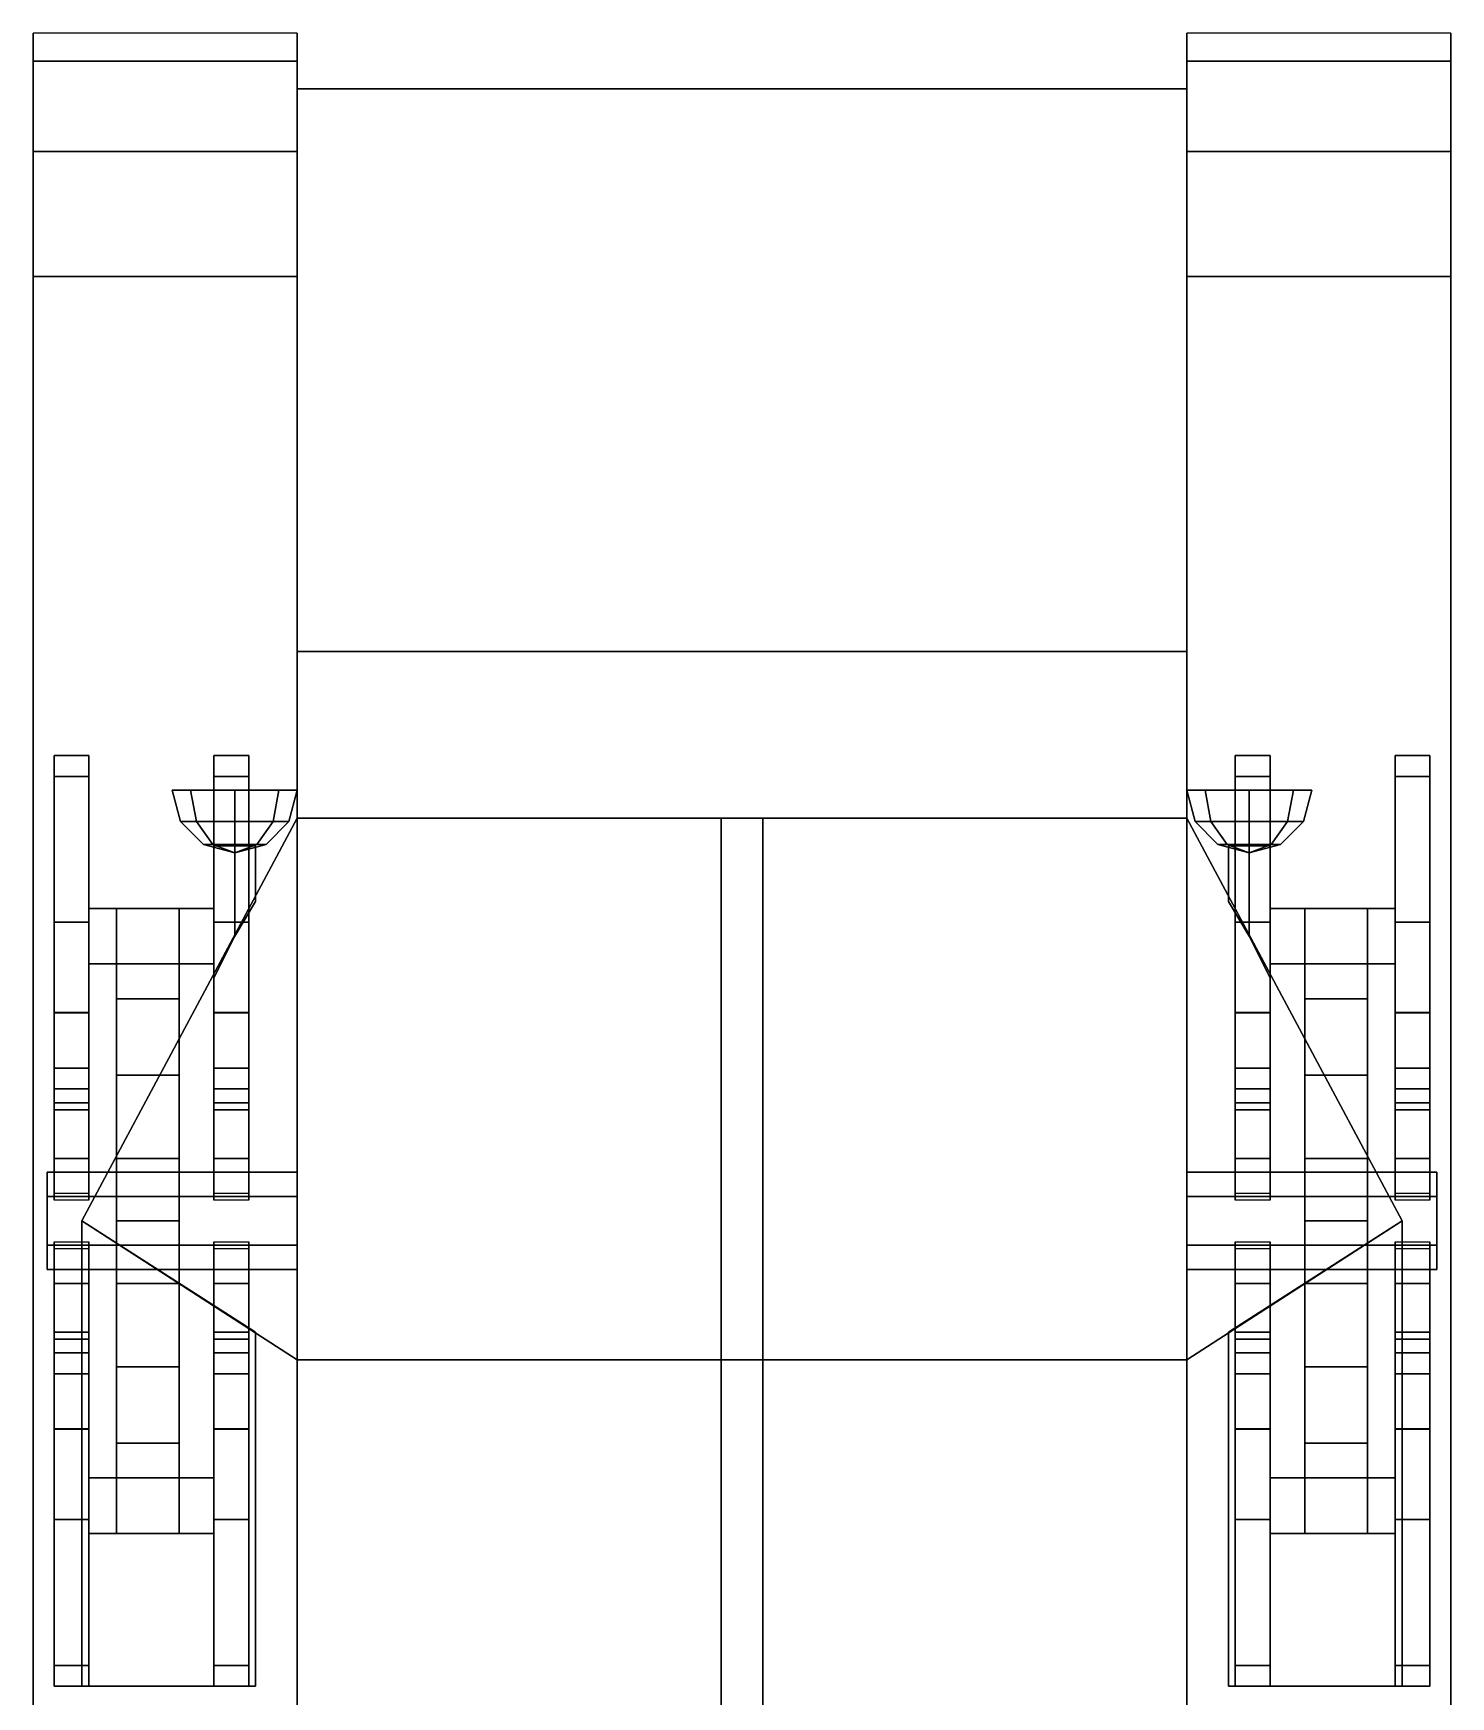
# Model space of a CAD drawing. Extents: x -1.07 to 1.07, y -2.91 to 2.1.
# Drawn here: x -1.02 to 1.02, y -0.295 to 2.1 of the extents above; entities that cross this region are included whole.
import ezdxf

# ---------------------------------------------------------------- set-up
doc = ezdxf.new("R2010")
doc.units = 0
doc.layers.get('0').update_dxf_attribs({"linetype": 'CONTINUOUS'})
doc.layers.add('BOGEY', color=5, linetype='CONTINUOUS')
doc.layers.add('MUDGUARDS', color=6, linetype='CONTINUOUS')

msp = doc.modelspace()

# ---------------------------------------------------------------- linework, layer by layer
for points in [[(-0.64, 2.02, 0.54), (-0.64, 1.21, 0.35), (-0.64, 1.21, 1.1), (-0.64, 2.02, 0.81)], [(-0.64, 2.02, 0.81), (-0.64, 1.21, 1.1), (0.64, 1.21, 1.1), (0.64, 2.02, 0.81)], [(0.64, 2.02, 0.81), (0.64, 2.02, 0.54), (-0.64, 2.02, 0.54), (-0.64, 2.02, 0.81)], [(0.64, 2.02, 0.54), (0.64, 1.21, 0.35), (-0.64, 1.21, 0.35), (-0.64, 2.02, 0.54)], [(0.64, 1.21, 1.1), (0.64, 1.21, 0.35), (0.64, 2.02, 0.54), (0.64, 2.02, 0.81)], [(0.64, 1.21, 0.35), (0.64, -2.48, 0.35), (-0.64, -2.48, 0.35), (-0.64, 1.21, 0.35)], [(-0.64, 0.97, 1.23), (-0.64, 1.21, 1.1), (-0.64, 1.21, 0.35), (-0.64, 0.97, 0.35)], [(0.64, 0.97, 1.23), (0.64, 1.21, 1.1), (-0.64, 1.21, 1.1), (-0.64, 0.97, 1.23)], [(0.64, 1.21, 0.35), (0.64, 1.21, 1.1), (0.64, 0.97, 1.23), (0.64, 0.97, 0.35)], [(-0.8079, 0.965, 1.13), (-0.82, 1.01, 1.13), (-0.7936, 1.01, 1.0664), (-0.7851, 0.965, 1.0749)], [(-0.7851, 0.965, 1.1851), (-0.7936, 1.01, 1.1936), (-0.82, 1.01, 1.13), (-0.8079, 0.965, 1.13)], [(-0.73, 1.01, 1.22), (-0.6664, 1.01, 1.1936), (-0.82, 1.01, 1.13), (-0.7936, 1.01, 1.1936)], [(-0.6664, 1.01, 1.1936), (-0.64, 1.01, 1.13), (-0.7936, 1.01, 1.0664), (-0.82, 1.01, 1.13)], [(-0.7851, 0.965, 1.0749), (-0.7936, 1.01, 1.0664), (-0.73, 1.01, 1.04), (-0.73, 0.965, 1.0521)], [(-0.73, 0.965, 1.2079), (-0.73, 1.01, 1.22), (-0.7936, 1.01, 1.1936), (-0.7851, 0.965, 1.1851)], [(-0.64, 1.01, 1.13), (-0.6664, 1.01, 1.0664), (-0.73, 1.01, 1.04), (-0.7936, 1.01, 1.0664)], [(-0.73, 0.965, 1.0521), (-0.73, 1.01, 1.04), (-0.6664, 1.01, 1.0664), (-0.6749, 0.965, 1.0749)], [(-0.6749, 0.965, 1.1851), (-0.6664, 1.01, 1.1936), (-0.73, 1.01, 1.22), (-0.73, 0.965, 1.2079)], [(-0.6749, 0.965, 1.0749), (-0.6664, 1.01, 1.0664), (-0.64, 1.01, 1.13), (-0.6521, 0.965, 1.13)], [(-0.6521, 0.965, 1.13), (-0.64, 1.01, 1.13), (-0.6664, 1.01, 1.1936), (-0.6749, 0.965, 1.1851)], [(0.73, 1.01, 1.22), (0.7936, 1.01, 1.1936), (0.64, 1.01, 1.13), (0.6664, 1.01, 1.1936)], [(0.7936, 1.01, 1.1936), (0.82, 1.01, 1.13), (0.6664, 1.01, 1.0664), (0.64, 1.01, 1.13)], [(0.6749, 0.965, 1.1851), (0.6664, 1.01, 1.1936), (0.64, 1.01, 1.13), (0.6521, 0.965, 1.13)], [(0.6521, 0.965, 1.13), (0.64, 1.01, 1.13), (0.6664, 1.01, 1.0664), (0.6749, 0.965, 1.0749)], [(0.73, 0.965, 1.2079), (0.73, 1.01, 1.22), (0.6664, 1.01, 1.1936), (0.6749, 0.965, 1.1851)], [(0.82, 1.01, 1.13), (0.7936, 1.01, 1.0664), (0.73, 1.01, 1.04), (0.6664, 1.01, 1.0664)], [(0.6749, 0.965, 1.0749), (0.6664, 1.01, 1.0664), (0.73, 1.01, 1.04), (0.73, 0.965, 1.0521)], [(0.7851, 0.965, 1.1851), (0.7936, 1.01, 1.1936), (0.73, 1.01, 1.22), (0.73, 0.965, 1.2079)], [(0.73, 0.965, 1.0521), (0.73, 1.01, 1.04), (0.7936, 1.01, 1.0664), (0.7851, 0.965, 1.0749)], [(0.8079, 0.965, 1.13), (0.82, 1.01, 1.13), (0.7936, 1.01, 1.1936), (0.7851, 0.965, 1.1851)], [(0.7851, 0.965, 1.0749), (0.7936, 1.01, 1.0664), (0.82, 1.01, 1.13), (0.8079, 0.965, 1.13)], [(-0.95, 0.39, 1.2), (-0.64, 0.97, 1.23), (-0.64, 0.97, 1.05), (-0.95, 0.39, 1.01)], [(-0.95, 0.39, 1.2), (-0.64, 0.19, 1.2), (-0.64, 0.19, 1.2), (-0.64, 0.97, 1.23)], [(-0.775, 0.9321, 1.13), (-0.8079, 0.965, 1.13), (-0.7851, 0.965, 1.0749), (-0.7618, 0.9321, 1.0982)], [(-0.7618, 0.9321, 1.1618), (-0.7851, 0.965, 1.1851), (-0.8079, 0.965, 1.13), (-0.775, 0.9321, 1.13)], [(-0.7618, 0.9321, 1.0982), (-0.7851, 0.965, 1.0749), (-0.73, 0.965, 1.0521), (-0.73, 0.9321, 1.085)], [(-0.73, 0.9321, 1.175), (-0.73, 0.965, 1.2079), (-0.7851, 0.965, 1.1851), (-0.7618, 0.9321, 1.1618)], [(-0.73, 0.9321, 1.085), (-0.73, 0.965, 1.0521), (-0.6749, 0.965, 1.0749), (-0.6982, 0.9321, 1.0982)], [(-0.6982, 0.9321, 1.1618), (-0.6749, 0.965, 1.1851), (-0.73, 0.965, 1.2079), (-0.73, 0.9321, 1.175)], [(-0.6982, 0.9321, 1.0982), (-0.6749, 0.965, 1.0749), (-0.6521, 0.965, 1.13), (-0.685, 0.9321, 1.13)], [(-0.685, 0.9321, 1.13), (-0.6521, 0.965, 1.13), (-0.6749, 0.965, 1.1851), (-0.6982, 0.9321, 1.1618)], [(-0.64, -1.19, 0.92), (-0.64, 0.97, 1.05), (-0.64, 0.97, 0.35), (-0.64, -1.19, 0.35)], [(-0.03, 0.19, 1.29), (-0.03, 0.97, 1.25), (-0.64, 0.97, 1.23), (-0.64, 0.19, 1.2)], [(0.03, 0.97, 1.25), (0.64, 0.97, 1.23), (-0.64, 0.97, 1.23), (-0.03, 0.97, 1.25)], [(0.03, 0.19, 1.29), (0.03, 0.97, 1.25), (-0.03, 0.97, 1.25), (-0.03, 0.19, 1.29)], [(0.64, 0.97, 1.23), (0.03, 0.97, 1.25), (0.03, 0.19, 1.29), (0.64, 0.19, 1.2)], [(0.64, 0.97, 0.35), (0.64, 0.97, 1.05), (0.64, -1.19, 0.92), (0.64, -1.19, 0.35)], [(0.64, 0.97, 1.05), (0.64, 0.97, 1.23), (0.95, 0.39, 1.2), (0.95, 0.39, 1.01)], [(0.64, 0.97, 1.23), (0.64, 0.97, 1.23), (0.64, 0.19, 1.2), (0.95, 0.39, 1.2)], [(0.6982, 0.9321, 1.1618), (0.6749, 0.965, 1.1851), (0.6521, 0.965, 1.13), (0.685, 0.9321, 1.13)], [(0.685, 0.9321, 1.13), (0.6521, 0.965, 1.13), (0.6749, 0.965, 1.0749), (0.6982, 0.9321, 1.0982)], [(0.73, 0.9321, 1.175), (0.73, 0.965, 1.2079), (0.6749, 0.965, 1.1851), (0.6982, 0.9321, 1.1618)], [(0.6982, 0.9321, 1.0982), (0.6749, 0.965, 1.0749), (0.73, 0.965, 1.0521), (0.73, 0.9321, 1.085)], [(0.7618, 0.9321, 1.1618), (0.7851, 0.965, 1.1851), (0.73, 0.965, 1.2079), (0.73, 0.9321, 1.175)], [(0.73, 0.9321, 1.085), (0.73, 0.965, 1.0521), (0.7851, 0.965, 1.0749), (0.7618, 0.9321, 1.0982)], [(0.775, 0.9321, 1.13), (0.8079, 0.965, 1.13), (0.7851, 0.965, 1.1851), (0.7618, 0.9321, 1.1618)], [(0.7618, 0.9321, 1.0982), (0.7851, 0.965, 1.0749), (0.8079, 0.965, 1.13), (0.775, 0.9321, 1.13)], [(-0.73, 0.92, 1.13), (-0.775, 0.9321, 1.13), (-0.7618, 0.9321, 1.0982), (-0.73, 0.92, 1.13)], [(-0.73, 0.92, 1.13), (-0.7618, 0.9321, 1.1618), (-0.775, 0.9321, 1.13), (-0.73, 0.92, 1.13)], [(-0.73, 0.92, 1.13), (-0.7618, 0.9321, 1.0982), (-0.73, 0.9321, 1.085), (-0.73, 0.92, 1.13)], [(-0.73, 0.92, 1.13), (-0.73, 0.9321, 1.175), (-0.7618, 0.9321, 1.1618), (-0.73, 0.92, 1.13)], [(-0.73, 0.93, 1.16), (-0.76, 0.93, 1.13), (-0.76, 0.74, 1.13), (-0.73, 0.8, 1.16)], [(-0.76, 0.93, 1.13), (-0.73, 0.93, 1.1), (-0.73, 0.8, 1.1), (-0.76, 0.74, 1.13)], [(-0.73, 0.92, 1.13), (-0.73, 0.9321, 1.085), (-0.6982, 0.9321, 1.0982), (-0.73, 0.92, 1.13)], [(-0.73, 0.92, 1.13), (-0.6982, 0.9321, 1.0982), (-0.685, 0.9321, 1.13), (-0.73, 0.92, 1.13)], [(-0.73, 0.92, 1.13), (-0.685, 0.9321, 1.13), (-0.6982, 0.9321, 1.1618), (-0.73, 0.92, 1.13)], [(-0.73, 0.92, 1.13), (-0.6982, 0.9321, 1.1618), (-0.73, 0.9321, 1.175), (-0.73, 0.92, 1.13)], [(-0.7, 0.93, 1.13), (-0.73, 0.93, 1.16), (-0.73, 0.8, 1.16), (-0.7, 0.85, 1.13)], [(-0.73, 0.93, 1.1), (-0.7, 0.93, 1.13), (-0.7, 0.85, 1.13), (-0.73, 0.8, 1.1)], [(0.73, 0.92, 1.13), (0.6982, 0.9321, 1.1618), (0.685, 0.9321, 1.13), (0.73, 0.92, 1.13)], [(0.73, 0.92, 1.13), (0.685, 0.9321, 1.13), (0.6982, 0.9321, 1.0982), (0.73, 0.92, 1.13)], [(0.73, 0.92, 1.13), (0.73, 0.9321, 1.175), (0.6982, 0.9321, 1.1618), (0.73, 0.92, 1.13)], [(0.73, 0.92, 1.13), (0.6982, 0.9321, 1.0982), (0.73, 0.9321, 1.085), (0.73, 0.92, 1.13)], [(0.73, 0.93, 1.16), (0.7, 0.93, 1.13), (0.7, 0.85, 1.13), (0.73, 0.8, 1.16)], [(0.7, 0.93, 1.13), (0.73, 0.93, 1.1), (0.73, 0.8, 1.1), (0.7, 0.85, 1.13)], [(0.73, 0.92, 1.13), (0.7618, 0.9321, 1.1618), (0.73, 0.9321, 1.175), (0.73, 0.92, 1.13)], [(0.73, 0.92, 1.13), (0.775, 0.9321, 1.13), (0.7618, 0.9321, 1.1618), (0.73, 0.92, 1.13)], [(0.73, 0.92, 1.13), (0.7618, 0.9321, 1.0982), (0.775, 0.9321, 1.13), (0.73, 0.92, 1.13)], [(0.73, 0.92, 1.13), (0.73, 0.9321, 1.085), (0.7618, 0.9321, 1.0982), (0.73, 0.92, 1.13)], [(0.76, 0.93, 1.13), (0.73, 0.93, 1.16), (0.73, 0.8, 1.16), (0.76, 0.74, 1.13)], [(0.73, 0.93, 1.1), (0.76, 0.93, 1.13), (0.76, 0.74, 1.13), (0.73, 0.8, 1.1)], [(-0.64, 0.19, 1.0031), (-0.64, 0.19, 1.2), (-0.95, 0.39, 1.2), (-0.95, 0.39, 1.01)], [(-0.95, 0.39, 1.17), (-0.95, -0.28, 1.15), (-0.7, -0.28, 1.15), (-0.7, 0.23, 1.17)], [(-0.95, 0.39, 1.02), (-0.95, -0.28, 0.98), (-0.95, -0.28, 1.15), (-0.95, 0.39, 1.17)], [(0.95, 0.39, 1.2), (0.64, 0.19, 1.2), (0.64, 0.19, 1.0031), (0.95, 0.39, 1.01)], [(0.7, 0.23, 1.17), (0.7, -0.28, 1.15), (0.95, -0.28, 1.15), (0.95, 0.39, 1.17)], [(0.95, -0.28, 1.15), (0.95, -0.28, 0.98), (0.95, 0.39, 1.02), (0.95, 0.39, 1.17)], [(-0.7, -0.28, 1.15), (-0.7, -0.28, 0.98), (-0.7, 0.23, 1.02), (-0.7, 0.23, 1.17)], [(0.7, 0.23, 1.02), (0.7, -0.28, 0.98), (0.7, -0.28, 1.15), (0.7, 0.23, 1.17)], [(-0.64, -0.84, 1.19), (-0.64, 0.19, 1.2), (-0.64, 0.19, 1.0031), (-0.64, -0.84, 0.9411)], [(-0.03, -0.84, 1.29), (-0.03, 0.19, 1.29), (-0.64, 0.19, 1.2), (-0.64, -0.84, 1.19)], [(0.03, -0.84, 1.29), (0.03, 0.19, 1.29), (-0.03, 0.19, 1.29), (-0.03, -0.84, 1.29)], [(0.64, 0.19, 1.2), (0.03, 0.19, 1.29), (0.03, -0.84, 1.29), (0.64, -0.84, 1.19)], [(0.64, 0.19, 1.0031), (0.64, 0.19, 1.2), (0.64, -0.84, 1.19), (0.64, -0.84, 0.9411)], [(-0.95, -0.28, 1.15), (-0.95, -0.28, 0.98), (-0.7, -0.28, 0.98), (-0.7, -0.28, 1.15)], [(0.7, -0.28, 1.15), (0.7, -0.28, 0.98), (0.95, -0.28, 0.98), (0.95, -0.28, 1.15)]]:
    msp.add_3dface(points)
at = {"layer": 'BOGEY'}
for points in [[(-0.99, 1.06, 0.18), (-0.99, 1.03, 0.16), (-0.99, 1.03, 0.25), (-0.99, 1.06, 0.23)], [(-0.94, 1.06, 0.23), (-0.94, 1.06, 0.18), (-0.99, 1.06, 0.18), (-0.99, 1.06, 0.23)], [(-0.94, 1.06, 0.18), (-0.94, 1.03, 0.16), (-0.99, 1.03, 0.16), (-0.99, 1.06, 0.18)], [(-0.99, 1.06, 0.23), (-0.99, 1.03, 0.25), (-0.94, 1.03, 0.25), (-0.94, 1.06, 0.23)], [(-0.94, 1.03, 0.25), (-0.94, 1.03, 0.16), (-0.94, 1.06, 0.18), (-0.94, 1.06, 0.23)], [(-0.71, 1.06, 0.23), (-0.71, 1.06, 0.18), (-0.76, 1.06, 0.18), (-0.76, 1.06, 0.23)], [(-0.76, 1.06, 0.18), (-0.76, 1.03, 0.16), (-0.76, 1.03, 0.25), (-0.76, 1.06, 0.23)], [(-0.71, 1.06, 0.18), (-0.71, 1.03, 0.16), (-0.76, 1.03, 0.16), (-0.76, 1.06, 0.18)], [(-0.76, 1.06, 0.23), (-0.76, 1.03, 0.25), (-0.71, 1.03, 0.25), (-0.71, 1.06, 0.23)], [(-0.71, 1.03, 0.25), (-0.71, 1.03, 0.16), (-0.71, 1.06, 0.18), (-0.71, 1.06, 0.23)], [(0.71, 1.06, 0.18), (0.71, 1.03, 0.16), (0.71, 1.03, 0.25), (0.71, 1.06, 0.23)], [(0.76, 1.06, 0.23), (0.76, 1.06, 0.18), (0.71, 1.06, 0.18), (0.71, 1.06, 0.23)], [(0.76, 1.06, 0.18), (0.76, 1.03, 0.16), (0.71, 1.03, 0.16), (0.71, 1.06, 0.18)], [(0.71, 1.06, 0.23), (0.71, 1.03, 0.25), (0.76, 1.03, 0.25), (0.76, 1.06, 0.23)], [(0.76, 1.03, 0.25), (0.76, 1.03, 0.16), (0.76, 1.06, 0.18), (0.76, 1.06, 0.23)], [(0.99, 1.06, 0.23), (0.99, 1.06, 0.18), (0.94, 1.06, 0.18), (0.94, 1.06, 0.23)], [(0.94, 1.06, 0.18), (0.94, 1.03, 0.16), (0.94, 1.03, 0.25), (0.94, 1.06, 0.23)], [(0.99, 1.06, 0.18), (0.99, 1.03, 0.16), (0.94, 1.03, 0.16), (0.94, 1.06, 0.18)], [(0.94, 1.06, 0.23), (0.94, 1.03, 0.25), (0.99, 1.03, 0.25), (0.99, 1.06, 0.23)], [(0.99, 1.03, 0.25), (0.99, 1.03, 0.16), (0.99, 1.06, 0.18), (0.99, 1.06, 0.23)], [(-0.99, 1.03, 0.16), (-0.99, 0.58, 0.16), (-0.99, 0.58, 0.25), (-0.99, 1.03, 0.25)], [(-0.94, 1.03, 0.16), (-0.94, 0.58, 0.16), (-0.99, 0.58, 0.16), (-0.99, 1.03, 0.16)], [(-0.99, 1.03, 0.25), (-0.99, 0.58, 0.25), (-0.99, 0.78, 0.34), (-0.99, 0.82, 0.34)], [(-0.94, 0.82, 0.34), (-0.94, 1.03, 0.25), (-0.99, 1.03, 0.25), (-0.99, 0.82, 0.34)], [(-0.94, 0.58, 0.25), (-0.94, 0.58, 0.16), (-0.94, 1.03, 0.16), (-0.94, 1.03, 0.25)], [(-0.94, 0.78, 0.34), (-0.94, 0.58, 0.25), (-0.94, 1.03, 0.25), (-0.94, 0.82, 0.34)], [(-0.76, 1.03, 0.16), (-0.76, 0.58, 0.16), (-0.76, 0.58, 0.25), (-0.76, 1.03, 0.25)], [(-0.71, 1.03, 0.16), (-0.71, 0.58, 0.16), (-0.76, 0.58, 0.16), (-0.76, 1.03, 0.16)], [(-0.71, 0.82, 0.34), (-0.71, 1.03, 0.25), (-0.76, 1.03, 0.25), (-0.76, 0.82, 0.34)], [(-0.76, 1.03, 0.25), (-0.76, 0.58, 0.25), (-0.76, 0.78, 0.34), (-0.76, 0.82, 0.34)], [(-0.71, 0.58, 0.25), (-0.71, 0.58, 0.16), (-0.71, 1.03, 0.16), (-0.71, 1.03, 0.25)], [(-0.71, 0.78, 0.34), (-0.71, 0.58, 0.25), (-0.71, 1.03, 0.25), (-0.71, 0.82, 0.34)], [(0.71, 1.03, 0.16), (0.71, 0.58, 0.16), (0.71, 0.58, 0.25), (0.71, 1.03, 0.25)], [(0.76, 1.03, 0.16), (0.76, 0.58, 0.16), (0.71, 0.58, 0.16), (0.71, 1.03, 0.16)], [(0.76, 0.82, 0.34), (0.76, 1.03, 0.25), (0.71, 1.03, 0.25), (0.71, 0.82, 0.34)], [(0.71, 1.03, 0.25), (0.71, 0.58, 0.25), (0.71, 0.78, 0.34), (0.71, 0.82, 0.34)], [(0.76, 0.58, 0.25), (0.76, 0.58, 0.16), (0.76, 1.03, 0.16), (0.76, 1.03, 0.25)], [(0.76, 0.78, 0.34), (0.76, 0.58, 0.25), (0.76, 1.03, 0.25), (0.76, 0.82, 0.34)], [(0.94, 1.03, 0.16), (0.94, 0.58, 0.16), (0.94, 0.58, 0.25), (0.94, 1.03, 0.25)], [(0.99, 1.03, 0.16), (0.99, 0.58, 0.16), (0.94, 0.58, 0.16), (0.94, 1.03, 0.16)], [(0.94, 1.03, 0.25), (0.94, 0.58, 0.25), (0.94, 0.78, 0.34), (0.94, 0.82, 0.34)], [(0.99, 0.82, 0.34), (0.99, 1.03, 0.25), (0.94, 1.03, 0.25), (0.94, 0.82, 0.34)], [(0.99, 0.58, 0.25), (0.99, 0.58, 0.16), (0.99, 1.03, 0.16), (0.99, 1.03, 0.25)], [(0.99, 0.78, 0.34), (0.99, 0.58, 0.25), (0.99, 1.03, 0.25), (0.99, 0.82, 0.34)], [(-0.94, 0.84, 0.27), (-0.94, 0.76, 0.27), (-0.94, 0.76, 0.5), (-0.94, 0.84, 0.5)], [(-0.76, 0.84, 0.5), (-0.76, 0.84, 0.27), (-0.94, 0.84, 0.27), (-0.94, 0.84, 0.5)], [(-0.76, 0.84, 0.27), (-0.76, 0.76, 0.27), (-0.94, 0.76, 0.27), (-0.94, 0.84, 0.27)], [(-0.94, 0.84, 0.5), (-0.94, 0.76, 0.5), (-0.76, 0.76, 0.5), (-0.76, 0.84, 0.5)], [(-0.9, 0.84, 0.5), (-0.9, -0.06, 0.5), (-0.9, 0.07, 0.59), (-0.9, 0.71, 0.59)], [(-0.81, 0.71, 0.59), (-0.81, 0.84, 0.5), (-0.9, 0.84, 0.5), (-0.9, 0.71, 0.59)], [(-0.81, 0.07, 0.59), (-0.81, -0.06, 0.5), (-0.81, 0.84, 0.5), (-0.81, 0.71, 0.59)], [(-0.76, 0.76, 0.5), (-0.76, 0.76, 0.27), (-0.76, 0.84, 0.27), (-0.76, 0.84, 0.5)], [(0.76, 0.84, 0.27), (0.76, 0.76, 0.27), (0.76, 0.76, 0.5), (0.76, 0.84, 0.5)], [(0.94, 0.84, 0.5), (0.94, 0.84, 0.27), (0.76, 0.84, 0.27), (0.76, 0.84, 0.5)], [(0.94, 0.84, 0.27), (0.94, 0.76, 0.27), (0.76, 0.76, 0.27), (0.76, 0.84, 0.27)], [(0.76, 0.84, 0.5), (0.76, 0.76, 0.5), (0.94, 0.76, 0.5), (0.94, 0.84, 0.5)], [(0.9, 0.71, 0.59), (0.9, 0.84, 0.5), (0.81, 0.84, 0.5), (0.81, 0.71, 0.59)], [(0.81, 0.71, 0.59), (0.81, 0.84, 0.5), (0.81, -0.06, 0.5), (0.81, 0.07, 0.59)], [(0.9, -0.06, 0.5), (0.9, 0.84, 0.5), (0.9, 0.71, 0.59), (0.9, 0.07, 0.59)], [(0.94, 0.76, 0.5), (0.94, 0.76, 0.27), (0.94, 0.84, 0.27), (0.94, 0.84, 0.5)], [(-0.99, 0.6895, 0.2993), (-0.99, 0.61, 0.37), (-0.99, 0.69, 0.43), (-0.99, 0.82, 0.34)], [(-0.99, 0.82, 0.34), (-0.99, 0.69, 0.43), (-0.94, 0.69, 0.43), (-0.94, 0.82, 0.34)], [(-0.94, 0.69, 0.43), (-0.94, 0.61, 0.37), (-0.94, 0.6895, 0.2993), (-0.94, 0.82, 0.34)], [(-0.76, 0.6895, 0.2993), (-0.76, 0.61, 0.37), (-0.76, 0.69, 0.43), (-0.76, 0.82, 0.34)], [(-0.76, 0.82, 0.34), (-0.76, 0.69, 0.43), (-0.71, 0.69, 0.43), (-0.71, 0.82, 0.34)], [(-0.71, 0.69, 0.43), (-0.71, 0.61, 0.37), (-0.71, 0.6895, 0.2993), (-0.71, 0.82, 0.34)], [(0.71, 0.82, 0.34), (0.71, 0.69, 0.43), (0.76, 0.69, 0.43), (0.76, 0.82, 0.34)], [(0.71, 0.6895, 0.2993), (0.71, 0.61, 0.37), (0.71, 0.69, 0.43), (0.71, 0.82, 0.34)], [(0.76, 0.69, 0.43), (0.76, 0.61, 0.37), (0.76, 0.6895, 0.2993), (0.76, 0.82, 0.34)], [(0.94, 0.6895, 0.2993), (0.94, 0.61, 0.37), (0.94, 0.69, 0.43), (0.94, 0.82, 0.34)], [(0.94, 0.82, 0.34), (0.94, 0.69, 0.43), (0.99, 0.69, 0.43), (0.99, 0.82, 0.34)], [(0.99, 0.69, 0.43), (0.99, 0.61, 0.37), (0.99, 0.6895, 0.2993), (0.99, 0.82, 0.34)], [(-0.94, 0.76, 0.5), (-0.94, 0.76, 0.27), (-0.76, 0.76, 0.27), (-0.76, 0.76, 0.5)], [(-0.81, 0.76, 0.5), (-0.81, 0.39, 0.5), (-0.9, 0.39, 0.5), (-0.9, 0.76, 0.5)], [(0.76, 0.76, 0.5), (0.76, 0.76, 0.27), (0.94, 0.76, 0.27), (0.94, 0.76, 0.5)], [(0.9, 0.76, 0.5), (0.9, 0.39, 0.5), (0.81, 0.39, 0.5), (0.81, 0.76, 0.5)], [(-0.9, 0.71, 0.59), (-0.9, 0.6, 0.59), (-0.81, 0.6, 0.59), (-0.81, 0.71, 0.59)], [(0.81, 0.71, 0.59), (0.81, 0.6, 0.59), (0.9, 0.6, 0.59), (0.9, 0.71, 0.59)], [(-0.99, 0.61, 0.37), (-0.99, 0.48, 0.4), (-0.99, 0.56, 0.47), (-0.99, 0.69, 0.43)], [(-0.99, 0.69, 0.43), (-0.99, 0.56, 0.47), (-0.94, 0.56, 0.47), (-0.94, 0.69, 0.43)], [(-0.99, 0.6895, 0.2993), (-0.99, 0.58, 0.25), (-0.94, 0.58, 0.25), (-0.94, 0.6895, 0.2993)], [(-0.94, 0.6895, 0.2993), (-0.94, 0.61, 0.37), (-0.99, 0.61, 0.37), (-0.99, 0.6895, 0.2993)], [(-0.94, 0.56, 0.47), (-0.94, 0.48, 0.4), (-0.94, 0.61, 0.37), (-0.94, 0.69, 0.43)], [(-0.76, 0.61, 0.37), (-0.76, 0.48, 0.4), (-0.76, 0.56, 0.47), (-0.76, 0.69, 0.43)], [(-0.76, 0.69, 0.43), (-0.76, 0.56, 0.47), (-0.71, 0.56, 0.47), (-0.71, 0.69, 0.43)], [(-0.76, 0.6895, 0.2993), (-0.76, 0.58, 0.25), (-0.71, 0.58, 0.25), (-0.71, 0.6895, 0.2993)], [(-0.71, 0.6895, 0.2993), (-0.71, 0.61, 0.37), (-0.76, 0.61, 0.37), (-0.76, 0.6895, 0.2993)], [(-0.71, 0.56, 0.47), (-0.71, 0.48, 0.4), (-0.71, 0.61, 0.37), (-0.71, 0.69, 0.43)], [(0.71, 0.61, 0.37), (0.71, 0.48, 0.4), (0.71, 0.56, 0.47), (0.71, 0.69, 0.43)], [(0.71, 0.69, 0.43), (0.71, 0.56, 0.47), (0.76, 0.56, 0.47), (0.76, 0.69, 0.43)], [(0.71, 0.6895, 0.2993), (0.71, 0.58, 0.25), (0.76, 0.58, 0.25), (0.76, 0.6895, 0.2993)], [(0.76, 0.6895, 0.2993), (0.76, 0.61, 0.37), (0.71, 0.61, 0.37), (0.71, 0.6895, 0.2993)], [(0.76, 0.56, 0.47), (0.76, 0.48, 0.4), (0.76, 0.61, 0.37), (0.76, 0.69, 0.43)], [(0.94, 0.61, 0.37), (0.94, 0.48, 0.4), (0.94, 0.56, 0.47), (0.94, 0.69, 0.43)], [(0.94, 0.69, 0.43), (0.94, 0.56, 0.47), (0.99, 0.56, 0.47), (0.99, 0.69, 0.43)], [(0.94, 0.6895, 0.2993), (0.94, 0.58, 0.25), (0.99, 0.58, 0.25), (0.99, 0.6895, 0.2993)], [(0.99, 0.6895, 0.2993), (0.99, 0.61, 0.37), (0.94, 0.61, 0.37), (0.94, 0.6895, 0.2993)], [(0.99, 0.56, 0.47), (0.99, 0.48, 0.4), (0.99, 0.61, 0.37), (0.99, 0.69, 0.43)], [(-0.94, 0.61, 0.37), (-0.94, 0.48, 0.4), (-0.99, 0.48, 0.4), (-0.99, 0.61, 0.37)], [(-0.9, 0.6, 0.59), (-0.9, 0.18, 0.59), (-0.9, 0.3, 0.66), (-0.9, 0.48, 0.66)], [(-0.81, 0.48, 0.66), (-0.81, 0.6, 0.59), (-0.9, 0.6, 0.59), (-0.9, 0.48, 0.66)], [(-0.81, 0.3, 0.66), (-0.81, 0.18, 0.59), (-0.81, 0.6, 0.59), (-0.81, 0.48, 0.66)], [(-0.71, 0.61, 0.37), (-0.71, 0.48, 0.4), (-0.76, 0.48, 0.4), (-0.76, 0.61, 0.37)], [(0.76, 0.61, 0.37), (0.76, 0.48, 0.4), (0.71, 0.48, 0.4), (0.71, 0.61, 0.37)], [(0.9, 0.48, 0.66), (0.9, 0.6, 0.59), (0.81, 0.6, 0.59), (0.81, 0.48, 0.66)], [(0.81, 0.48, 0.66), (0.81, 0.6, 0.59), (0.81, 0.18, 0.59), (0.81, 0.3, 0.66)], [(0.9, 0.18, 0.59), (0.9, 0.6, 0.59), (0.9, 0.48, 0.66), (0.9, 0.3, 0.66)], [(0.99, 0.61, 0.37), (0.99, 0.48, 0.4), (0.94, 0.48, 0.4), (0.94, 0.61, 0.37)], [(-0.99, 0.55, 0.23), (-0.99, 0.58, 0.25), (-0.99, 0.58, 0.16), (-0.99, 0.55, 0.18)], [(-0.99, 0.55, 0.18), (-0.99, 0.58, 0.16), (-0.94, 0.58, 0.16), (-0.94, 0.55, 0.18)], [(-0.94, 0.55, 0.23), (-0.94, 0.58, 0.25), (-0.99, 0.58, 0.25), (-0.99, 0.55, 0.23)], [(-0.94, 0.58, 0.16), (-0.94, 0.58, 0.25), (-0.94, 0.55, 0.23), (-0.94, 0.55, 0.18)], [(-0.76, 0.55, 0.23), (-0.76, 0.58, 0.25), (-0.76, 0.58, 0.16), (-0.76, 0.55, 0.18)], [(-0.76, 0.55, 0.18), (-0.76, 0.58, 0.16), (-0.71, 0.58, 0.16), (-0.71, 0.55, 0.18)], [(-0.71, 0.55, 0.23), (-0.71, 0.58, 0.25), (-0.76, 0.58, 0.25), (-0.76, 0.55, 0.23)], [(-0.71, 0.58, 0.16), (-0.71, 0.58, 0.25), (-0.71, 0.55, 0.23), (-0.71, 0.55, 0.18)], [(0.71, 0.55, 0.23), (0.71, 0.58, 0.25), (0.71, 0.58, 0.16), (0.71, 0.55, 0.18)], [(0.71, 0.55, 0.18), (0.71, 0.58, 0.16), (0.76, 0.58, 0.16), (0.76, 0.55, 0.18)], [(0.76, 0.55, 0.23), (0.76, 0.58, 0.25), (0.71, 0.58, 0.25), (0.71, 0.55, 0.23)], [(0.76, 0.58, 0.16), (0.76, 0.58, 0.25), (0.76, 0.55, 0.23), (0.76, 0.55, 0.18)], [(0.94, 0.55, 0.23), (0.94, 0.58, 0.25), (0.94, 0.58, 0.16), (0.94, 0.55, 0.18)], [(0.94, 0.55, 0.18), (0.94, 0.58, 0.16), (0.99, 0.58, 0.16), (0.99, 0.55, 0.18)], [(0.99, 0.55, 0.23), (0.99, 0.58, 0.25), (0.94, 0.58, 0.25), (0.94, 0.55, 0.23)], [(0.99, 0.58, 0.16), (0.99, 0.58, 0.25), (0.99, 0.55, 0.23), (0.99, 0.55, 0.18)], [(-0.99, 0.48, 0.4), (-0.99, 0.42, 0.37), (-0.99, 0.43, 0.47), (-0.99, 0.56, 0.47)], [(-0.99, 0.56, 0.47), (-0.99, 0.43, 0.47), (-0.94, 0.43, 0.47), (-0.94, 0.56, 0.47)], [(-0.94, 0.43, 0.47), (-0.94, 0.42, 0.37), (-0.94, 0.48, 0.4), (-0.94, 0.56, 0.47)], [(-0.76, 0.48, 0.4), (-0.76, 0.42, 0.37), (-0.76, 0.43, 0.47), (-0.76, 0.56, 0.47)], [(-0.76, 0.56, 0.47), (-0.76, 0.43, 0.47), (-0.71, 0.43, 0.47), (-0.71, 0.56, 0.47)], [(-0.71, 0.43, 0.47), (-0.71, 0.42, 0.37), (-0.71, 0.48, 0.4), (-0.71, 0.56, 0.47)], [(0.71, 0.48, 0.4), (0.71, 0.42, 0.37), (0.71, 0.43, 0.47), (0.71, 0.56, 0.47)], [(0.71, 0.56, 0.47), (0.71, 0.43, 0.47), (0.76, 0.43, 0.47), (0.76, 0.56, 0.47)], [(0.76, 0.43, 0.47), (0.76, 0.42, 0.37), (0.76, 0.48, 0.4), (0.76, 0.56, 0.47)], [(0.94, 0.48, 0.4), (0.94, 0.42, 0.37), (0.94, 0.43, 0.47), (0.94, 0.56, 0.47)], [(0.94, 0.56, 0.47), (0.94, 0.43, 0.47), (0.99, 0.43, 0.47), (0.99, 0.56, 0.47)], [(0.99, 0.43, 0.47), (0.99, 0.42, 0.37), (0.99, 0.48, 0.4), (0.99, 0.56, 0.47)], [(-0.94, 0.55, 0.18), (-0.94, 0.55, 0.23), (-0.99, 0.55, 0.23), (-0.99, 0.55, 0.18)], [(-0.71, 0.55, 0.18), (-0.71, 0.55, 0.23), (-0.76, 0.55, 0.23), (-0.76, 0.55, 0.18)], [(0.76, 0.55, 0.18), (0.76, 0.55, 0.23), (0.71, 0.55, 0.23), (0.71, 0.55, 0.18)], [(0.99, 0.55, 0.18), (0.99, 0.55, 0.23), (0.94, 0.55, 0.23), (0.94, 0.55, 0.18)], [(-0.94, 0.48, 0.4), (-0.94, 0.42, 0.37), (-0.99, 0.42, 0.37), (-0.99, 0.48, 0.4)], [(-0.9, 0.48, 0.66), (-0.9, 0.39, 0.66), (-0.81, 0.39, 0.66), (-0.81, 0.48, 0.66)], [(-0.71, 0.48, 0.4), (-0.71, 0.42, 0.37), (-0.76, 0.42, 0.37), (-0.76, 0.48, 0.4)], [(0.76, 0.48, 0.4), (0.76, 0.42, 0.37), (0.71, 0.42, 0.37), (0.71, 0.48, 0.4)], [(0.81, 0.48, 0.66), (0.81, 0.39, 0.66), (0.9, 0.39, 0.66), (0.9, 0.48, 0.66)], [(0.99, 0.48, 0.4), (0.99, 0.42, 0.37), (0.94, 0.42, 0.37), (0.94, 0.48, 0.4)], [(-0.64, 0.425, 0.4906), (-0.64, 0.46, 0.43), (-1, 0.46, 0.43), (-1, 0.425, 0.4906)], [(-1, 0.355, 0.4906), (-1, 0.425, 0.4906), (-1, 0.46, 0.43), (-1, 0.32, 0.43)], [(-1, 0.32, 0.43), (-1, 0.46, 0.43), (-1, 0.425, 0.3694), (-1, 0.355, 0.3694)], [(-0.64, 0.46, 0.43), (-0.64, 0.425, 0.3694), (-1, 0.425, 0.3694), (-1, 0.46, 0.43)], [(0.64, 0.46, 0.43), (0.64, 0.425, 0.4906), (1, 0.425, 0.4906), (1, 0.46, 0.43)], [(0.64, 0.425, 0.3694), (0.64, 0.46, 0.43), (1, 0.46, 0.43), (1, 0.425, 0.3694)], [(1, 0.425, 0.4906), (1, 0.355, 0.4906), (1, 0.32, 0.43), (1, 0.46, 0.43)], [(1, 0.46, 0.43), (1, 0.32, 0.43), (1, 0.355, 0.3694), (1, 0.425, 0.3694)], [(-0.64, 0.425, 0.3694), (-0.64, 0.355, 0.3694), (-1, 0.355, 0.3694), (-1, 0.425, 0.3694)], [(-0.64, 0.355, 0.4906), (-0.64, 0.425, 0.4906), (-1, 0.425, 0.4906), (-1, 0.355, 0.4906)], [(0.64, 0.355, 0.3694), (0.64, 0.425, 0.3694), (1, 0.425, 0.3694), (1, 0.355, 0.3694)], [(0.64, 0.425, 0.4906), (0.64, 0.355, 0.4906), (1, 0.355, 0.4906), (1, 0.425, 0.4906)], [(-0.9, 0.02, 0.5), (-0.9, 0.39, 0.5), (-0.81, 0.39, 0.5), (-0.81, 0.02, 0.5)], [(-0.81, 0.3, 0.66), (-0.81, 0.39, 0.66), (-0.9, 0.39, 0.66), (-0.9, 0.3, 0.66)], [(0.81, 0.02, 0.5), (0.81, 0.39, 0.5), (0.9, 0.39, 0.5), (0.9, 0.02, 0.5)], [(0.9, 0.3, 0.66), (0.9, 0.39, 0.66), (0.81, 0.39, 0.66), (0.81, 0.3, 0.66)], [(-0.99, 0.35, 0.47), (-0.99, 0.36, 0.37), (-0.99, 0.3, 0.4), (-0.99, 0.22, 0.47)], [(-0.99, 0.3, 0.4), (-0.99, 0.36, 0.37), (-0.94, 0.36, 0.37), (-0.94, 0.3, 0.4)], [(-0.94, 0.3, 0.4), (-0.94, 0.36, 0.37), (-0.94, 0.35, 0.47), (-0.94, 0.22, 0.47)], [(-0.76, 0.35, 0.47), (-0.76, 0.36, 0.37), (-0.76, 0.3, 0.4), (-0.76, 0.22, 0.47)], [(-0.76, 0.3, 0.4), (-0.76, 0.36, 0.37), (-0.71, 0.36, 0.37), (-0.71, 0.3, 0.4)], [(-0.71, 0.3, 0.4), (-0.71, 0.36, 0.37), (-0.71, 0.35, 0.47), (-0.71, 0.22, 0.47)], [(0.71, 0.35, 0.47), (0.71, 0.36, 0.37), (0.71, 0.3, 0.4), (0.71, 0.22, 0.47)], [(0.71, 0.3, 0.4), (0.71, 0.36, 0.37), (0.76, 0.36, 0.37), (0.76, 0.3, 0.4)], [(0.76, 0.3, 0.4), (0.76, 0.36, 0.37), (0.76, 0.35, 0.47), (0.76, 0.22, 0.47)], [(0.94, 0.35, 0.47), (0.94, 0.36, 0.37), (0.94, 0.3, 0.4), (0.94, 0.22, 0.47)], [(0.94, 0.3, 0.4), (0.94, 0.36, 0.37), (0.99, 0.36, 0.37), (0.99, 0.3, 0.4)], [(0.99, 0.3, 0.4), (0.99, 0.36, 0.37), (0.99, 0.35, 0.47), (0.99, 0.22, 0.47)], [(-0.64, 0.32, 0.43), (-0.64, 0.355, 0.4906), (-1, 0.355, 0.4906), (-1, 0.32, 0.43)], [(-0.64, 0.355, 0.3694), (-0.64, 0.32, 0.43), (-1, 0.32, 0.43), (-1, 0.355, 0.3694)], [(-0.94, 0.22, 0.47), (-0.94, 0.35, 0.47), (-0.99, 0.35, 0.47), (-0.99, 0.22, 0.47)], [(-0.71, 0.22, 0.47), (-0.71, 0.35, 0.47), (-0.76, 0.35, 0.47), (-0.76, 0.22, 0.47)], [(0.64, 0.355, 0.4906), (0.64, 0.32, 0.43), (1, 0.32, 0.43), (1, 0.355, 0.4906)], [(0.64, 0.32, 0.43), (0.64, 0.355, 0.3694), (1, 0.355, 0.3694), (1, 0.32, 0.43)], [(0.76, 0.22, 0.47), (0.76, 0.35, 0.47), (0.71, 0.35, 0.47), (0.71, 0.22, 0.47)], [(0.99, 0.22, 0.47), (0.99, 0.35, 0.47), (0.94, 0.35, 0.47), (0.94, 0.22, 0.47)], [(-0.99, 0.22, 0.47), (-0.99, 0.3, 0.4), (-0.99, 0.17, 0.37), (-0.99, 0.09, 0.43)], [(-0.99, 0.17, 0.37), (-0.99, 0.3, 0.4), (-0.94, 0.3, 0.4), (-0.94, 0.17, 0.37)], [(-0.94, 0.17, 0.37), (-0.94, 0.3, 0.4), (-0.94, 0.22, 0.47), (-0.94, 0.09, 0.43)], [(-0.9, 0.3, 0.66), (-0.9, 0.18, 0.59), (-0.81, 0.18, 0.59), (-0.81, 0.3, 0.66)], [(-0.76, 0.22, 0.47), (-0.76, 0.3, 0.4), (-0.76, 0.17, 0.37), (-0.76, 0.09, 0.43)], [(-0.76, 0.17, 0.37), (-0.76, 0.3, 0.4), (-0.71, 0.3, 0.4), (-0.71, 0.17, 0.37)], [(-0.71, 0.17, 0.37), (-0.71, 0.3, 0.4), (-0.71, 0.22, 0.47), (-0.71, 0.09, 0.43)], [(0.71, 0.22, 0.47), (0.71, 0.3, 0.4), (0.71, 0.17, 0.37), (0.71, 0.09, 0.43)], [(0.71, 0.17, 0.37), (0.71, 0.3, 0.4), (0.76, 0.3, 0.4), (0.76, 0.17, 0.37)], [(0.76, 0.17, 0.37), (0.76, 0.3, 0.4), (0.76, 0.22, 0.47), (0.76, 0.09, 0.43)], [(0.81, 0.3, 0.66), (0.81, 0.18, 0.59), (0.9, 0.18, 0.59), (0.9, 0.3, 0.66)], [(0.94, 0.22, 0.47), (0.94, 0.3, 0.4), (0.94, 0.17, 0.37), (0.94, 0.09, 0.43)], [(0.94, 0.17, 0.37), (0.94, 0.3, 0.4), (0.99, 0.3, 0.4), (0.99, 0.17, 0.37)], [(0.99, 0.17, 0.37), (0.99, 0.3, 0.4), (0.99, 0.22, 0.47), (0.99, 0.09, 0.43)], [(-0.99, 0.23, 0.18), (-0.99, 0.23, 0.23), (-0.94, 0.23, 0.23), (-0.94, 0.23, 0.18)], [(-0.99, 0.2, 0.16), (-0.99, 0.2, 0.25), (-0.99, 0.23, 0.23), (-0.99, 0.23, 0.18)], [(-0.94, 0.23, 0.18), (-0.94, 0.2, 0.16), (-0.99, 0.2, 0.16), (-0.99, 0.23, 0.18)], [(-0.99, 0.23, 0.23), (-0.99, 0.2, 0.25), (-0.94, 0.2, 0.25), (-0.94, 0.23, 0.23)], [(-0.94, 0.09, 0.43), (-0.94, 0.22, 0.47), (-0.99, 0.22, 0.47), (-0.99, 0.09, 0.43)], [(-0.94, 0.23, 0.23), (-0.94, 0.2, 0.25), (-0.94, 0.2, 0.16), (-0.94, 0.23, 0.18)], [(-0.76, 0.2, 0.16), (-0.76, 0.2, 0.25), (-0.76, 0.23, 0.23), (-0.76, 0.23, 0.18)], [(-0.76, 0.23, 0.18), (-0.76, 0.23, 0.23), (-0.71, 0.23, 0.23), (-0.71, 0.23, 0.18)], [(-0.71, 0.23, 0.18), (-0.71, 0.2, 0.16), (-0.76, 0.2, 0.16), (-0.76, 0.23, 0.18)], [(-0.76, 0.23, 0.23), (-0.76, 0.2, 0.25), (-0.71, 0.2, 0.25), (-0.71, 0.23, 0.23)], [(-0.71, 0.09, 0.43), (-0.71, 0.22, 0.47), (-0.76, 0.22, 0.47), (-0.76, 0.09, 0.43)], [(-0.71, 0.23, 0.23), (-0.71, 0.2, 0.25), (-0.71, 0.2, 0.16), (-0.71, 0.23, 0.18)], [(0.71, 0.2, 0.16), (0.71, 0.2, 0.25), (0.71, 0.23, 0.23), (0.71, 0.23, 0.18)], [(0.71, 0.23, 0.18), (0.71, 0.23, 0.23), (0.76, 0.23, 0.23), (0.76, 0.23, 0.18)], [(0.76, 0.23, 0.18), (0.76, 0.2, 0.16), (0.71, 0.2, 0.16), (0.71, 0.23, 0.18)], [(0.71, 0.23, 0.23), (0.71, 0.2, 0.25), (0.76, 0.2, 0.25), (0.76, 0.23, 0.23)], [(0.76, 0.09, 0.43), (0.76, 0.22, 0.47), (0.71, 0.22, 0.47), (0.71, 0.09, 0.43)], [(0.76, 0.23, 0.23), (0.76, 0.2, 0.25), (0.76, 0.2, 0.16), (0.76, 0.23, 0.18)], [(0.94, 0.23, 0.18), (0.94, 0.23, 0.23), (0.99, 0.23, 0.23), (0.99, 0.23, 0.18)], [(0.94, 0.2, 0.16), (0.94, 0.2, 0.25), (0.94, 0.23, 0.23), (0.94, 0.23, 0.18)], [(0.99, 0.23, 0.18), (0.99, 0.2, 0.16), (0.94, 0.2, 0.16), (0.94, 0.23, 0.18)], [(0.94, 0.23, 0.23), (0.94, 0.2, 0.25), (0.99, 0.2, 0.25), (0.99, 0.23, 0.23)], [(0.99, 0.09, 0.43), (0.99, 0.22, 0.47), (0.94, 0.22, 0.47), (0.94, 0.09, 0.43)], [(0.99, 0.23, 0.23), (0.99, 0.2, 0.25), (0.99, 0.2, 0.16), (0.99, 0.23, 0.18)], [(-0.99, 0.2, 0.25), (-0.99, 0.2, 0.16), (-0.99, -0.25, 0.16), (-0.99, -0.25, 0.25)], [(-0.99, -0.25, 0.16), (-0.99, 0.2, 0.16), (-0.94, 0.2, 0.16), (-0.94, -0.25, 0.16)], [(-0.99, 0, 0.34), (-0.99, 0.2, 0.25), (-0.99, -0.25, 0.25), (-0.99, -0.04, 0.34)], [(-0.94, 0.0905, 0.2993), (-0.94, 0.2, 0.25), (-0.99, 0.2, 0.25), (-0.99, 0.0905, 0.2993)], [(-0.94, -0.25, 0.16), (-0.94, 0.2, 0.16), (-0.94, 0.2, 0.25), (-0.94, -0.25, 0.25)], [(-0.94, -0.25, 0.25), (-0.94, 0.2, 0.25), (-0.94, 0, 0.34), (-0.94, -0.04, 0.34)], [(-0.76, 0.2, 0.25), (-0.76, 0.2, 0.16), (-0.76, -0.25, 0.16), (-0.76, -0.25, 0.25)], [(-0.76, -0.25, 0.16), (-0.76, 0.2, 0.16), (-0.71, 0.2, 0.16), (-0.71, -0.25, 0.16)], [(-0.71, 0.0905, 0.2993), (-0.71, 0.2, 0.25), (-0.76, 0.2, 0.25), (-0.76, 0.0905, 0.2993)], [(-0.76, 0, 0.34), (-0.76, 0.2, 0.25), (-0.76, -0.25, 0.25), (-0.76, -0.04, 0.34)], [(-0.71, -0.25, 0.16), (-0.71, 0.2, 0.16), (-0.71, 0.2, 0.25), (-0.71, -0.25, 0.25)], [(-0.71, -0.25, 0.25), (-0.71, 0.2, 0.25), (-0.71, 0, 0.34), (-0.71, -0.04, 0.34)], [(0.71, 0.2, 0.25), (0.71, 0.2, 0.16), (0.71, -0.25, 0.16), (0.71, -0.25, 0.25)], [(0.71, -0.25, 0.16), (0.71, 0.2, 0.16), (0.76, 0.2, 0.16), (0.76, -0.25, 0.16)], [(0.76, 0.0905, 0.2993), (0.76, 0.2, 0.25), (0.71, 0.2, 0.25), (0.71, 0.0905, 0.2993)], [(0.71, 0, 0.34), (0.71, 0.2, 0.25), (0.71, -0.25, 0.25), (0.71, -0.04, 0.34)], [(0.76, -0.25, 0.16), (0.76, 0.2, 0.16), (0.76, 0.2, 0.25), (0.76, -0.25, 0.25)], [(0.76, -0.25, 0.25), (0.76, 0.2, 0.25), (0.76, 0, 0.34), (0.76, -0.04, 0.34)], [(0.94, 0.2, 0.25), (0.94, 0.2, 0.16), (0.94, -0.25, 0.16), (0.94, -0.25, 0.25)], [(0.94, -0.25, 0.16), (0.94, 0.2, 0.16), (0.99, 0.2, 0.16), (0.99, -0.25, 0.16)], [(0.94, 0, 0.34), (0.94, 0.2, 0.25), (0.94, -0.25, 0.25), (0.94, -0.04, 0.34)], [(0.99, 0.0905, 0.2993), (0.99, 0.2, 0.25), (0.94, 0.2, 0.25), (0.94, 0.0905, 0.2993)], [(0.99, -0.25, 0.16), (0.99, 0.2, 0.16), (0.99, 0.2, 0.25), (0.99, -0.25, 0.25)], [(0.99, -0.25, 0.25), (0.99, 0.2, 0.25), (0.99, 0, 0.34), (0.99, -0.04, 0.34)], [(-0.99, 0.09, 0.43), (-0.99, 0.17, 0.37), (-0.99, 0.0905, 0.2993), (-0.99, -0.04, 0.34)], [(-0.99, 0.0905, 0.2993), (-0.99, 0.17, 0.37), (-0.94, 0.17, 0.37), (-0.94, 0.0905, 0.2993)], [(-0.94, 0.0905, 0.2993), (-0.94, 0.17, 0.37), (-0.94, 0.09, 0.43), (-0.94, -0.04, 0.34)], [(-0.81, 0.07, 0.59), (-0.81, 0.18, 0.59), (-0.9, 0.18, 0.59), (-0.9, 0.07, 0.59)], [(-0.76, 0.09, 0.43), (-0.76, 0.17, 0.37), (-0.76, 0.0905, 0.2993), (-0.76, -0.04, 0.34)], [(-0.76, 0.0905, 0.2993), (-0.76, 0.17, 0.37), (-0.71, 0.17, 0.37), (-0.71, 0.0905, 0.2993)], [(-0.71, 0.0905, 0.2993), (-0.71, 0.17, 0.37), (-0.71, 0.09, 0.43), (-0.71, -0.04, 0.34)], [(0.71, 0.09, 0.43), (0.71, 0.17, 0.37), (0.71, 0.0905, 0.2993), (0.71, -0.04, 0.34)], [(0.71, 0.0905, 0.2993), (0.71, 0.17, 0.37), (0.76, 0.17, 0.37), (0.76, 0.0905, 0.2993)], [(0.76, 0.0905, 0.2993), (0.76, 0.17, 0.37), (0.76, 0.09, 0.43), (0.76, -0.04, 0.34)], [(0.9, 0.07, 0.59), (0.9, 0.18, 0.59), (0.81, 0.18, 0.59), (0.81, 0.07, 0.59)], [(0.94, 0.09, 0.43), (0.94, 0.17, 0.37), (0.94, 0.0905, 0.2993), (0.94, -0.04, 0.34)], [(0.94, 0.0905, 0.2993), (0.94, 0.17, 0.37), (0.99, 0.17, 0.37), (0.99, 0.0905, 0.2993)], [(0.99, 0.0905, 0.2993), (0.99, 0.17, 0.37), (0.99, 0.09, 0.43), (0.99, -0.04, 0.34)], [(-0.94, -0.04, 0.34), (-0.94, 0.09, 0.43), (-0.99, 0.09, 0.43), (-0.99, -0.04, 0.34)], [(-0.71, -0.04, 0.34), (-0.71, 0.09, 0.43), (-0.76, 0.09, 0.43), (-0.76, -0.04, 0.34)], [(0.76, -0.04, 0.34), (0.76, 0.09, 0.43), (0.71, 0.09, 0.43), (0.71, -0.04, 0.34)], [(0.99, -0.04, 0.34), (0.99, 0.09, 0.43), (0.94, 0.09, 0.43), (0.94, -0.04, 0.34)], [(-0.9, 0.07, 0.59), (-0.9, -0.06, 0.5), (-0.81, -0.06, 0.5), (-0.81, 0.07, 0.59)], [(0.81, 0.07, 0.59), (0.81, -0.06, 0.5), (0.9, -0.06, 0.5), (0.9, 0.07, 0.59)], [(-0.94, 0.02, 0.5), (-0.94, 0.02, 0.27), (-0.94, -0.06, 0.27), (-0.94, -0.06, 0.5)], [(-0.76, 0.02, 0.5), (-0.76, 0.02, 0.27), (-0.94, 0.02, 0.27), (-0.94, 0.02, 0.5)], [(-0.94, -0.06, 0.27), (-0.94, 0.02, 0.27), (-0.76, 0.02, 0.27), (-0.76, -0.06, 0.27)], [(-0.76, -0.06, 0.5), (-0.76, 0.02, 0.5), (-0.94, 0.02, 0.5), (-0.94, -0.06, 0.5)], [(-0.76, -0.06, 0.27), (-0.76, 0.02, 0.27), (-0.76, 0.02, 0.5), (-0.76, -0.06, 0.5)], [(0.94, 0.02, 0.5), (0.94, 0.02, 0.27), (0.76, 0.02, 0.27), (0.76, 0.02, 0.5)], [(0.76, 0.02, 0.5), (0.76, 0.02, 0.27), (0.76, -0.06, 0.27), (0.76, -0.06, 0.5)], [(0.76, -0.06, 0.27), (0.76, 0.02, 0.27), (0.94, 0.02, 0.27), (0.94, -0.06, 0.27)], [(0.94, -0.06, 0.5), (0.94, 0.02, 0.5), (0.76, 0.02, 0.5), (0.76, -0.06, 0.5)], [(0.94, -0.06, 0.27), (0.94, 0.02, 0.27), (0.94, 0.02, 0.5), (0.94, -0.06, 0.5)], [(-0.99, -0.04, 0.34), (-0.99, -0.25, 0.25), (-0.94, -0.25, 0.25), (-0.94, -0.04, 0.34)], [(-0.76, -0.04, 0.34), (-0.76, -0.25, 0.25), (-0.71, -0.25, 0.25), (-0.71, -0.04, 0.34)], [(0.71, -0.04, 0.34), (0.71, -0.25, 0.25), (0.76, -0.25, 0.25), (0.76, -0.04, 0.34)], [(0.94, -0.04, 0.34), (0.94, -0.25, 0.25), (0.99, -0.25, 0.25), (0.99, -0.04, 0.34)], [(-0.94, -0.06, 0.5), (-0.94, -0.06, 0.27), (-0.76, -0.06, 0.27), (-0.76, -0.06, 0.5)], [(0.76, -0.06, 0.5), (0.76, -0.06, 0.27), (0.94, -0.06, 0.27), (0.94, -0.06, 0.5)], [(-0.99, -0.25, 0.25), (-0.99, -0.25, 0.16), (-0.99, -0.28, 0.18), (-0.99, -0.28, 0.23)], [(-0.99, -0.28, 0.18), (-0.99, -0.25, 0.16), (-0.94, -0.25, 0.16), (-0.94, -0.28, 0.18)], [(-0.94, -0.28, 0.23), (-0.94, -0.25, 0.25), (-0.99, -0.25, 0.25), (-0.99, -0.28, 0.23)], [(-0.94, -0.28, 0.18), (-0.94, -0.25, 0.16), (-0.94, -0.25, 0.25), (-0.94, -0.28, 0.23)], [(-0.76, -0.25, 0.25), (-0.76, -0.25, 0.16), (-0.76, -0.28, 0.18), (-0.76, -0.28, 0.23)], [(-0.76, -0.28, 0.18), (-0.76, -0.25, 0.16), (-0.71, -0.25, 0.16), (-0.71, -0.28, 0.18)], [(-0.71, -0.28, 0.23), (-0.71, -0.25, 0.25), (-0.76, -0.25, 0.25), (-0.76, -0.28, 0.23)], [(-0.71, -0.28, 0.18), (-0.71, -0.25, 0.16), (-0.71, -0.25, 0.25), (-0.71, -0.28, 0.23)], [(0.71, -0.25, 0.25), (0.71, -0.25, 0.16), (0.71, -0.28, 0.18), (0.71, -0.28, 0.23)], [(0.71, -0.28, 0.18), (0.71, -0.25, 0.16), (0.76, -0.25, 0.16), (0.76, -0.28, 0.18)], [(0.76, -0.28, 0.23), (0.76, -0.25, 0.25), (0.71, -0.25, 0.25), (0.71, -0.28, 0.23)], [(0.76, -0.28, 0.18), (0.76, -0.25, 0.16), (0.76, -0.25, 0.25), (0.76, -0.28, 0.23)], [(0.94, -0.25, 0.25), (0.94, -0.25, 0.16), (0.94, -0.28, 0.18), (0.94, -0.28, 0.23)], [(0.94, -0.28, 0.18), (0.94, -0.25, 0.16), (0.99, -0.25, 0.16), (0.99, -0.28, 0.18)], [(0.99, -0.28, 0.23), (0.99, -0.25, 0.25), (0.94, -0.25, 0.25), (0.94, -0.28, 0.23)], [(0.99, -0.28, 0.18), (0.99, -0.25, 0.16), (0.99, -0.25, 0.25), (0.99, -0.28, 0.23)], [(-0.99, -0.28, 0.23), (-0.99, -0.28, 0.18), (-0.94, -0.28, 0.18), (-0.94, -0.28, 0.23)], [(-0.76, -0.28, 0.23), (-0.76, -0.28, 0.18), (-0.71, -0.28, 0.18), (-0.71, -0.28, 0.23)], [(0.71, -0.28, 0.23), (0.71, -0.28, 0.18), (0.76, -0.28, 0.18), (0.76, -0.28, 0.23)], [(0.94, -0.28, 0.23), (0.94, -0.28, 0.18), (0.99, -0.28, 0.18), (0.99, -0.28, 0.23)]]:
    msp.add_3dface(points, dxfattribs=at)
at = {"layer": 'MUDGUARDS'}
for points in [[(-1.02, 2.1, 0.87), (-1.02, 2.03, 0.9), (-1.02, 2.06, 0.98), (-1.02, 2.1, 0.93)], [(-1.02, 2.1, 0.93), (-1.02, 2.06, 0.98), (-0.64, 2.06, 0.98), (-0.64, 2.1, 0.93)], [(-0.64, 2.06, 0.98), (-0.64, 2.02, 0.81), (-0.64, 2.1, 0.88), (-0.64, 2.1, 0.93)], [(0.64, 2.1, 0.88), (0.64, 2.02, 0.81), (0.64, 2.06, 0.98), (0.64, 2.1, 0.93)], [(0.64, 2.1, 0.93), (0.64, 2.06, 0.98), (1.02, 2.06, 0.98), (1.02, 2.1, 0.93)], [(1.02, 2.06, 0.98), (1.02, 2.03, 0.9), (1.02, 2.1, 0.87), (1.02, 2.1, 0.93)], [(-1.02, 2.06, 0.98), (-1.02, 1.93, 1.06), (-0.64, 1.93, 1.06), (-0.64, 2.06, 0.98)], [(-1.02, 2.03, 0.9), (-1.02, 1.9, 1.01), (-1.02, 1.93, 1.06), (-1.02, 2.06, 0.98)], [(-0.64, 1.93, 1.06), (-0.64, 1.413, 1.0273), (-0.64, 2.02, 0.81), (-0.64, 2.06, 0.98)], [(0.64, 2.06, 0.98), (0.64, 1.93, 1.06), (1.02, 1.93, 1.06), (1.02, 2.06, 0.98)], [(0.64, 2.02, 0.81), (0.64, 1.413, 1.0273), (0.64, 1.93, 1.06), (0.64, 2.06, 0.98)], [(1.02, 1.93, 1.06), (1.02, 1.9, 1.01), (1.02, 2.03, 0.9), (1.02, 2.06, 0.98)], [(-1.02, 1.9, 1.01), (-1.02, 1.75, 1.05), (-1.02, 1.75, 1.1), (-1.02, 1.93, 1.06)], [(-1.02, 1.93, 1.06), (-1.02, 1.75, 1.1), (-0.64, 1.75, 1.1), (-0.64, 1.93, 1.06)], [(-0.64, 1.75, 1.1), (-0.64, 1.413, 1.0273), (-0.64, 1.413, 1.0273), (-0.64, 1.93, 1.06)], [(0.64, 1.93, 1.06), (0.64, 1.75, 1.1), (1.02, 1.75, 1.1), (1.02, 1.93, 1.06)], [(0.64, 1.413, 1.0273), (0.64, 1.413, 1.0273), (0.64, 1.75, 1.1), (0.64, 1.93, 1.06)], [(1.02, 1.75, 1.1), (1.02, 1.75, 1.05), (1.02, 1.9, 1.01), (1.02, 1.93, 1.06)], [(-1.02, 1.75, 1.05), (-1.02, -2.11, 0.79), (-1.02, -2.48, 0.81), (-1.02, 1.75, 1.1)], [(-1.02, 1.75, 1.1), (-1.02, -2.48, 0.81), (-0.64, -2.48, 0.81), (-0.64, 1.75, 1.1)], [(-0.64, 1.2968, 1.0689), (-0.64, 1.413, 1.0273), (-0.64, 1.413, 1.0273), (-0.64, 1.75, 1.1)], [(0.64, 1.413, 1.0273), (0.64, 1.413, 1.0273), (0.64, 1.2968, 1.0689), (0.64, 1.75, 1.1)], [(0.64, 1.75, 1.1), (0.64, -2.48, 0.81), (1.02, -2.48, 0.81), (1.02, 1.75, 1.1)], [(1.02, -2.48, 0.81), (1.02, -2.11, 0.79), (1.02, 1.75, 1.05), (1.02, 1.75, 1.1)]]:
    msp.add_3dface(points, dxfattribs=at)

doc.saveas('drawing.dxf')
